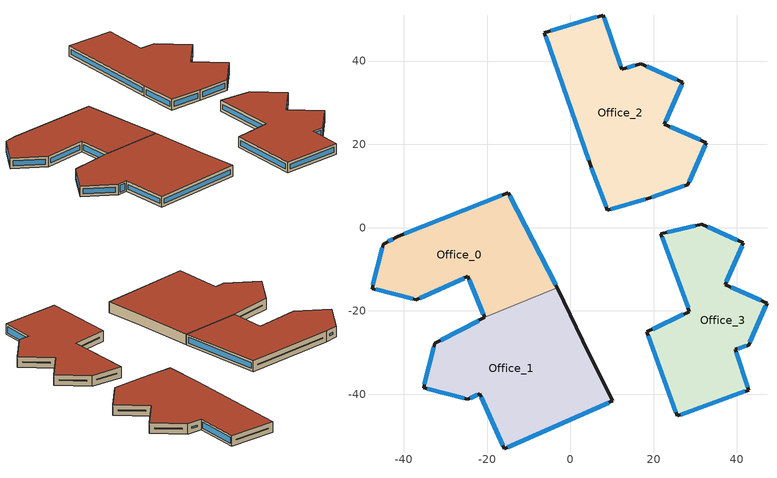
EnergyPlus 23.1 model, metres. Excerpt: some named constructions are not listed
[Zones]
Office_0
 floor outside (NECB-2020 Non-residential School/university CZ 8 Exterior Floor (Mass)): -41.37,-2.12 -14.93,8.39 -3.13,-14.47 -20.53,-21.58 -24.64,-11.73 -36.97,-17.34 -47.63,-14.63 -44.92,-3.97 z21.65
 wall outside (120mmInsulation 200mmConcrete): -3.13,-14.47 -14.93,8.39 -41.37,-2.12 -44.92,-3.97 -47.63,-14.63 -36.97,-17.34 -24.64,-11.73 -20.53,-21.58 z21.65:25.05
 wall to Office_1 (MediumOffice-1A_INT-WALLS): -20.53,-21.58 -3.13,-14.47 z21.65:25.05
 window (90.1-2019 Nonresidential CZ 0 Glazing (Operable)): -42.62,-2.77 -43.67,-3.32 z23.06:23.64; -45.14,-4.83 -47.41,-13.76 / -46.77,-14.85 -37.83,-17.12 z22.54:24.16; -36.14,-16.96 -25.47,-12.11 z22.56:24.14; -24.3,-12.54 -20.87,-20.76 z22.53:24.17; -3.5,-13.76 -14.57,7.69 z22.44:24.26; -16.43,7.8 -39.88,-1.53 z23.25:23.45
 roof outside (MediumOffice-1A_IEAD NON-RES ROOF): -41.37,-2.12 -44.92,-3.97 -47.63,-14.63 -36.97,-17.34 -24.64,-11.73 -20.53,-21.58 -3.13,-14.47 -14.93,8.39 z25.05
Office_1
 floor outside (NECB-2020 Non-residential School/university CZ 8 Exterior Floor (Mass)): -20.53,-21.58 -3.13,-14.47 4.51,-30.36 10.16,-41.62 -15.91,-53.16 -21.78,-39.9 -24.6,-41.18 -35.26,-38.47 -32.55,-27.81 z21.65
 wall outside (120mmInsulation 200mmConcrete): -20.53,-21.58 -32.55,-27.81 -35.26,-38.47 -24.6,-41.18 -21.78,-39.9 -15.91,-53.16 10.16,-41.62 z21.65:25.05; 10.16,-41.62,21.65 4.51,-30.36,21.65 -3.13,-14.47,21.65 -3.13,-14.47,25.05 4.51,-30.36,25.05 10.16,-41.62,25.05
 window (90.1-2019 Nonresidential CZ 0 Glazing (Operable)): -21.94,-22.31 -31.14,-27.08 z23.24:23.46; -32.77,-28.67 -35.04,-37.61 / -34.4,-38.69 -25.46,-40.96 z22.54:24.16; -24.06,-40.93 -22.32,-40.14 z22.25:24.45; -21.41,-40.74 -16.29,-52.32 z22.57:24.13; -15.03,-52.77 9.27,-42.02 z22.62:24.08
 roof outside (MediumOffice-1A_IEAD NON-RES ROOF): -20.53,-21.58 -32.55,-27.81 -35.26,-38.47 -24.6,-41.18 -21.78,-39.9 -15.91,-53.16 10.16,-41.62 4.51,-30.36 -3.13,-14.47 z25.05
Office_2
 floor outside (NECB-2020 Non-residential School/university CZ 8 Exterior Floor (Mass)): 8.91,4.18 4.72,15.2 -6.24,46.85 7.86,51.06 12.29,38.01 16.92,39.34 26.99,34.91 22.56,24.84 32.63,20.42 28.21,10.35 18.78,7.03 z21.65
 wall outside (120mmInsulation 200mmConcrete): 8.91,4.18 18.78,7.03 28.21,10.35 32.63,20.42 22.56,24.84 26.99,34.91 16.92,39.34 12.29,38.01 7.86,51.06 -6.24,46.85 4.72,15.2 8.91,4.18 z21.65:25.05
 window (90.1-2019 Nonresidential CZ 0 Glazing (Operable)): 9.75,4.42 17.93,6.78 / 19.6,7.32 27.38,10.06 z22.53:24.17; 28.5,11.01 32.34,19.76 / 22.85,25.51 26.7,34.25 z22.37:24.33; 31.19,21.05 24.01,24.21 / 25.54,35.55 18.37,38.71 z23.23:23.47; 15.5,38.93 13.71,38.42 z23.13:23.57; 12.05,38.72 8.1,50.35 z22.4:24.3; 6.34,50.6 -4.71,47.31 z23.24:23.46; -5.92,45.93 4.4,16.12 z22.63:24.07; 5.04,14.36 8.59,5.02 z22.55:24.15
 roof outside (MediumOffice-1A_IEAD NON-RES ROOF): 8.91,4.18 18.78,7.03 28.21,10.35 32.63,20.42 22.56,24.84 26.99,34.91 16.92,39.34 12.29,38.01 7.86,51.06 -6.24,46.85 4.72,15.2 z25.05
Office_3
 floor outside (NECB-2020 Non-residential School/university CZ 8 Exterior Floor (Mass)): 25.64,-45.21 18.34,-25.03 28.59,-20.17 21.76,-1.46 31.51,0.79 41.58,-3.64 37.15,-13.71 47.22,-18.13 42.79,-28.2 39.6,-29.25 42.79,-39.01 z21.65
 wall outside (120mmInsulation 200mmConcrete): 25.64,-45.21 42.79,-39.01 39.6,-29.25 42.79,-28.2 47.22,-18.13 37.15,-13.71 41.58,-3.64 31.51,0.79 21.76,-1.46 28.59,-20.17 18.34,-25.03 25.64,-45.21 z21.65:25.05
 window (90.1-2019 Nonresidential CZ 0 Glazing (Operable)): 26.52,-44.89 41.91,-39.33 z22.59:24.11; 42.57,-38.33 39.82,-29.93 z22.36:24.34; 40.19,-29.06 42.2,-28.4 z22.27:24.43; 43.09,-27.54 46.93,-18.8 / 37.44,-13.05 41.29,-4.3 z22.37:24.33; 45.77,-17.5 38.6,-14.34 / 40.13,-3 32.96,0.15 / 29.97,0.43 23.3,-1.11 / 27.16,-20.85 19.77,-24.35 z23.23:23.47; 22.09,-2.35 28.27,-19.28 / 18.67,-25.92 25.31,-44.31 z22.6:24.1
 roof outside (MediumOffice-1A_IEAD NON-RES ROOF): 25.64,-45.21 42.79,-39.01 39.6,-29.25 42.79,-28.2 47.22,-18.13 37.15,-13.71 41.58,-3.64 31.51,0.79 21.76,-1.46 28.59,-20.17 18.34,-25.03 z25.05
[Schedule:Day:Hourly]
0da3034e-2675-45ca-b5b0-5da2289cf4c5: Fraction, 0, 0, 0, 0, 0, 0, 0, 0, 0, 1, 1, 1, 1, 1, 1, 0, 0, 0, 0, 0, 0, 0, 0, 0
072c68e0-5e16-43f0-b409-b4581e112027: Fraction, 0, 1, 0, 0, 1, 1, 1, 1, 0, 1, 1, 1, 1, 1, 1, 1, 1, 1, 0, 0, 0, 0, 0, 0
5b9cf97e-a661-45c7-a79f-7a32067747f6: Fraction, 0, 0, 1, 1, 1, 1, 1, 1, 0, 0, 0, 0, 0, 1, 0, 1, 1, 0, 0, 0, 0, 0, 0, 0
9ef7ad4d-ff28-4aed-a349-667fb94e7df7: Fraction, 0, 0, 1, 1, 1, 1, 1, 1, 1, 1, 0, 0, 0, 0, 0, 0, 0, 0, 0, 0, 1, 0, 0, 0
9aa7cec3-2545-4539-b17e-a87539454675: Fraction, 1, 1, 1, 1, 1, 0, 0, 0, 0, 0, 0, 1, 1, 1, 1, 1, 1, 0, 0, 0, 0, 0, 0, 0
86d9ecc8-2cb8-47ed-b571-592ada3ab6ab: Fraction, 0, 1, 1, 1, 1, 1, 1, 0, 0, 0, 0, 0, 0, 0, 0, 0, 1, 1, 1, 1, 1, 1, 1, 1
3f7a0867-ba60-4713-9979-a123932ea42a: Fraction, 0, 1, 0, 0, 1, 0, 0, 0, 0, 0, 0, 0, 1, 0, 0, 0, 0, 0, 0, 0, 0, 0, 0, 0
ec751234-1711-46f3-b631-b877d9920a5a: Fraction, 0, 1, 1, 1, 1, 1, 1, 1, 1, 1, 0, 0, 0, 0, 0, 1, 1, 0, 0, 0, 0, 0, 0, 0
982ab17c-3420-4adb-95c5-ee2b5b3a43fe: Fraction, 1, 1, 1, 0, 1, 1, 1, 1, 0, 0, 1, 1, 1, 1, 1, 1, 1, 1, 0, 0, 0, 0, 0, 0
e5703f5f-ecbe-42f0-90b1-c0f75ab32d91: Fraction, 0, 1, 0, 0, 0, 0, 0, 0, 0, 0, 1, 0, 0, 0, 1, 1, 1, 1, 1, 0, 0, 0, 0, 1
c042ef0e-40dc-440d-bfd0-58679af0c51b: Fraction, 1, 1, 1, 1, 1, 0, 1, 1, 1, 0, 0, 0, 0, 1, 1, 0, 0, 0, 0, 0, 0, 0, 0, 1
9deca400-2595-4a6b-b204-9562b6f400b1: Fraction, 1, 1, 1, 1, 1, 1, 0, 0, 0, 0, 0, 1, 1, 1, 1, 1, 1, 0, 0, 0, 0, 0, 0, 0
036b5cb8-6deb-4d01-bb42-453c8ed35ba2: Fraction, 0, 1, 1, 1, 1, 1, 1, 0, 0, 0, 0, 1, 1, 1, 1, 0, 0, 0, 0, 0, 0, 0, 0, 0
53a6a8a6-2372-4fc2-baa7-4c3283523b4d: Fraction, 0, 0, 0, 0, 0, 0, 0, 0, 0, 1, 1, 1, 1, 1, 1, 1, 1, 1, 0, 0, 0, 0, 0, 0
b17b7c9a-afb8-47fc-b986-4b0a99087c43: Fraction, 0, 0, 1, 1, 1, 1, 1, 0, 0, 0, 1, 1, 1, 1, 0, 0, 0, 0, 0, 0, 0, 0, 0, 0
209c4ffb-99bb-4206-a3ab-d3d92fe3f51c: Fraction, 1, 1, 1, 1, 1, 1, 1, 1, 1, 0, 0, 0, 0, 0, 0, 0, 0, 0, 1, 1, 1, 1, 1, 1
31b8d1db-564b-4b68-b84f-5a9b154699dd: Fraction, 1, 1, 1, 1, 1, 1, 1, 0, 0, 1, 1, 1, 0, 0, 0, 0, 0, 0, 0, 0, 0, 0, 0, 0
220ff477-6266-4087-b4bf-0edd73cedc04: Fraction, 1, 1, 1, 1, 1, 1, 1, 1, 0, 1, 1, 0, 0, 0, 1, 1, 0, 0, 0, 0, 0, 0, 0, 0
e0648462-6308-46f1-bad4-83ef35ef562a: Fraction, 0, 0, 0, 1, 1, 1, 0, 0, 0, 1, 1, 1, 1, 1, 1, 1, 1, 1, 0, 0, 0, 0, 0, 0
0f63b5a0-5ad4-4c52-b646-ce288a56b140: Fraction, 0, 0, 0, 0, 0, 0, 0, 1, 1, 1, 1, 0, 0, 0, 0, 0, 0, 0, 0, 0, 0, 0, 0, 1
305e409f-2ca4-4b18-ac79-4f5d41a6cbfc: Fraction, 1, 1, 1, 1, 1, 1, 1, 1, 0, 0, 0, 1, 1, 1, 1, 0, 0, 0, 1, 1, 1, 1, 1, 1
d6b9dfeb-d7d9-4e77-bf22-1593f9cab3dc: Fraction, 1, 1, 1, 1, 1, 1, 1, 1, 1, 1, 1, 1, 1, 1, 1, 0, 0, 0, 0, 1, 1, 1, 0, 1
bf0aa6f3-b5c9-4e1f-b1ee-22326984c298: Fraction, 1, 1, 1, 1, 1, 1, 1, 1, 0, 0, 1, 1, 0, 1, 0, 0, 0, 0, 0, 0, 0, 0, 0, 1
6a6ec4b7-abb5-4d15-b3fe-2f2580a23b51: Fraction, 1, 1, 1, 1, 1, 1, 1, 0, 0, 0, 1, 0, 0, 0, 0, 0, 0, 0, 0, 1, 1, 1, 1, 1
2362c30e-17b2-4934-bef2-b665e0c6ddd8: Fraction, 1, 1, 1, 1, 1, 0, 0, 0, 0, 0, 1, 1, 1, 1, 1, 1, 1, 0, 0, 0, 0, 0, 0, 0
c4acef98-191a-4c47-ae2f-fa733d9b80aa: Fraction, 1, 1, 1, 1, 1, 1, 1, 1, 1, 1, 0, 0, 0, 0, 0, 0, 1, 0, 0, 0, 0, 0, 0, 0
07a83627-9400-4c55-9c43-cb37bd081fa0: Fraction, 1, 1, 1, 1, 1, 1, 1, 1, 1, 1, 1, 1, 0, 0, 0, 0, 0, 0, 0, 0, 0, 1, 1, 1
545aba77-31b4-4e13-949e-ee6e667b3caa: Fraction, 1, 1, 1, 1, 1, 1, 1, 0, 0, 0, 1, 1, 1, 1, 1, 1, 1, 0, 0, 0, 0, 1, 1, 1
7888da7c-96bd-44c2-9129-acb58504c0ae: Fraction, 1, 1, 1, 1, 1, 1, 1, 1, 0, 0, 1, 1, 1, 1, 0, 1, 1, 1, 1, 1, 1, 1, 1, 1
e81268c9-07a7-4ef8-89c0-a374101cd6b0: Fraction, 1, 1, 1, 1, 1, 1, 1, 1, 1, 0, 0, 0, 0, 1, 0, 0, 0, 0, 0, 0, 0, 0, 0, 0
0c48fedc-03b9-4423-a860-198ceabb30af: Fraction, 1, 1, 1, 1, 1, 1, 1, 1, 0, 1, 1, 1, 1, 1, 1, 1, 1, 0, 1, 1, 1, 1, 1, 1
04811b48-80fc-464f-bda1-7e07c3380d30: Fraction, 1, 1, 1, 1, 1, 1, 1, 1, 0, 0, 1, 1, 1, 1, 1, 1, 0, 0, 0, 0, 0, 0, 1, 1
3b8a8000-ed88-4a36-832e-987e83cc6a68: Fraction, 1, 1, 1, 1, 1, 1, 1, 0, 0, 0, 1, 1, 1, 0, 0, 0, 0, 1, 1, 1, 1, 1, 1, 1
5a250260-8f56-4cad-a116-f4ed5e7a923e: Fraction, 1, 1, 1, 1, 1, 1, 1, 1, 0, 0, 1, 1, 1, 1, 1, 1, 1, 0, 0, 0, 0, 0, 0, 1
46e07932-54c2-4e8d-a754-6c36ef449bd8: Fraction, 1, 1, 1, 1, 0, 1, 1, 0, 0, 0, 0, 1, 1, 1, 1, 1, 0, 0, 0, 0, 0, 0, 0, 0
a33a475e-0236-40db-ba1b-dec428200840: Fraction, 0, 0, 0, 0, 0, 1, 1, 1, 0, 0, 0, 0, 0, 1, 0, 0, 0, 0, 0, 0, 0, 0, 0, 0
152244fd-dc92-415d-aee5-e453a1379789: Fraction, 1, 1, 1, 1, 1, 1, 1, 1, 0, 0, 1, 1, 1, 1, 0, 0, 0, 0, 0, 0, 0, 0, 0, 0
ec78a107-8246-4cc9-93f5-752e08797b66: Fraction, 0, 0, 0, 0, 0, 0, 0, 1, 0, 0, 0, 0, 0, 1, 0, 0, 0, 0, 0, 0, 0, 0, 1, 1
23f05745-bb45-4b30-8183-60cad52907cb: Fraction, 1, 1, 1, 1, 1, 1, 1, 1, 0, 0, 0, 1, 0, 0, 0, 0, 0, 0, 0, 0, 0, 1, 1, 1
6b6a73fd-aa5b-46ee-9237-38892da37435: Fraction, 1, 1, 1, 1, 1, 1, 1, 1, 0, 0, 0, 0, 1, 1, 1, 0, 0, 0, 0, 0, 0, 0, 1, 1
85672214-7f86-4fe2-a352-1fea897290a5: Fraction, 1, 1, 1, 1, 1, 1, 1, 1, 1, 0, 0, 0, 0, 0, 0, 0, 1, 1, 1, 1, 1, 1, 1, 1
7a6269e5-148a-4df4-bb79-317cf64aca34: Fraction, 1, 1, 1, 1, 1, 1, 1, 1, 1, 0, 0, 0, 1, 1, 0, 0, 0, 0, 0, 1, 1, 1, 1, 1
0b2a355d-cf17-4a68-a039-4f1b7ffbf1ed: Fraction, 1, 1, 1, 1, 1, 1, 1, 1, 0, 1, 0, 0, 1, 1, 1, 1, 1, 1, 1, 1, 1, 1, 1, 1
a8d2c85a-c177-4b8e-b88d-8d97dded3df1: Fraction, 1, 1, 1, 1, 1, 1, 1, 1, 0, 0, 1, 0, 0, 0, 0, 0, 0, 0, 1, 1, 1, 1, 1, 1
6b9c3e1b-619c-4008-aab0-771ee4a1844f: Fraction, 1, 1, 1, 1, 1, 1, 1, 1, 1, 0, 0, 0, 0, 1, 0, 0, 0, 0, 1, 1, 1, 1, 1, 1
c8cf7d07-6b48-42b0-b51c-34910919efdc: Fraction, 1, 1, 1, 1, 1, 1, 1, 1, 1, 0, 0, 0, 1, 0, 0, 0, 0, 0, 0, 0, 0, 0, 0, 1
afdae86d-3fec-44bc-be02-55f46e603af4: Fraction, 1, 1, 1, 1, 1, 1, 1, 1, 1, 0, 0, 0, 1, 1, 1, 1, 0, 1, 1, 1, 1, 1, 1, 1
0c9c6035-ab82-4805-ac30-d3081cf25c40: Fraction, 1, 1, 1, 1, 1, 1, 1, 1, 0, 0, 1, 1, 0, 0, 0, 0, 1, 1, 1, 1, 1, 1, 1, 1
20571520-ea03-4df5-8d9e-231369ba475b: Fraction, 1, 1, 1, 1, 1, 1, 1, 1, 0, 0, 0, 0, 1, 1, 1, 1, 1, 1, 1, 1, 1, 1, 1, 1
f275a63d-da69-4e16-b3ca-87009e98a357: Fraction, 1, 1, 1, 1, 1, 1, 1, 1, 0, 0, 0, 0, 0, 0, 0, 1, 1, 1, 1, 1, 1, 1, 1, 1
8a94bfb3-7474-483f-abf2-dd519d180603: Fraction, 1, 1, 1, 1, 1, 1, 1, 1, 1, 1, 1, 1, 1, 1, 1, 0, 0, 0, 1, 1, 1, 1, 1, 1
83bc01f0-9c65-4aca-a035-bf7049c9f3dc: Fraction, 1, 1, 1, 1, 1, 1, 1, 1, 0, 1, 1, 1, 1, 1, 1, 1, 1, 1, 1, 1, 1, 1, 1, 1
6921815b-c9d9-4855-85f6-f9ba341b03e9: Fraction, 1, 1, 1, 1, 1, 1, 1, 1, 1, 0, 0, 0, 0, 0, 0, 0, 1, 1, 0, 0, 0, 0, 1, 1
c65f19ef-917e-45a6-acf7-294e23a7b592: Fraction, 1, 1, 1, 1, 1, 1, 1, 1, 1, 0, 0, 0, 0, 0, 0, 0, 0, 0, 0, 1, 1, 1, 1, 1
eea34ae0-cb6a-486c-80f3-66e2d8ea47c2: Fraction, 1, 1, 1, 1, 1, 1, 1, 0, 0, 0, 1, 1, 1, 1, 1, 1, 1, 0, 0, 0, 0, 0, 0, 0
6e58e556-15f6-4c08-af7d-ab7042d5ba90: Fraction, 0, 1, 1, 1, 1, 1, 1, 1, 0, 0, 1, 0, 1, 1, 1, 0, 0, 0, 0, 0, 0, 0, 0, 1
0420d4f3-dd12-475a-9d10-f507e7d06c68: Fraction, 1, 1, 1, 1, 1, 1, 1, 1, 0, 0, 0, 1, 1, 1, 0, 0, 0, 1, 1, 1, 1, 1, 1, 1
3a1d88ca-a7c0-4751-95a6-1748db20d1e6: Fraction, 1, 1, 1, 1, 1, 1, 1, 1, 1, 0, 0, 0, 0, 0, 0, 0, 0, 0, 0, 0, 0, 1, 1, 1
56309681-ba47-4722-b05e-a35f9910a872: Fraction, 1, 1, 1, 1, 1, 1, 1, 1, 0, 0, 1, 1, 1, 1, 1, 1, 1, 1, 0, 0, 0, 0, 1, 1
4220d94d-35c8-4052-b226-11a07b2606bb: Fraction, 1, 1, 1, 1, 1, 1, 1, 1, 0, 0, 1, 0, 0, 0, 1, 1, 1, 1, 1, 1, 1, 1, 1, 1
ff122e2d-85c8-4114-8c74-5507e2c8061d: Fraction, 1, 1, 1, 1, 1, 1, 1, 1, 0, 0, 0, 0, 0, 0, 0, 0, 0, 1, 1, 1, 1, 1, 1, 1
4d055fc5-bce0-4466-b652-b70045233e2f: Fraction, 1, 1, 1, 1, 1, 1, 1, 1, 0, 0, 0, 1, 1, 0, 0, 0, 0, 0, 0, 0, 1, 1, 1, 1
80245a88-4fb8-4f92-ba92-5f4d2d5f6ce7: Fraction, 1, 1, 1, 1, 1, 1, 1, 1, 0, 0, 1, 1, 1, 1, 0, 0, 1, 0, 0, 0, 0, 1, 1, 1
196301f5-b2fd-488e-90d5-a94d95b54275: Fraction, 1, 1, 1, 1, 1, 1, 1, 1, 1, 0, 1, 1, 1, 1, 1, 1, 1, 0, 0, 0, 0, 0, 1, 1
18cc7801-1215-4521-9352-3cd5acefc39b: Fraction, 1, 1, 1, 1, 1, 1, 1, 1, 0, 0, 1, 1, 1, 0, 1, 1, 0, 0, 1, 1, 1, 1, 1, 1
192e24da-4790-4e76-a49d-c95e593731d3: Fraction, 1, 1, 1, 1, 1, 1, 1, 1, 1, 0, 0, 0, 0, 1, 0, 0, 0, 0, 0, 0, 0, 1, 1, 1
b34d5ef0-af40-47c6-98bc-4b1c98fc8110: Fraction, 1, 1, 1, 1, 1, 1, 1, 1, 0, 0, 0, 1, 1, 1, 1, 0, 0, 0, 0, 0, 0, 0, 0, 0
8f1ceb17-cf20-4bcf-b33d-f7d2c9edb731: Fraction, 0, 1, 1, 1, 1, 1, 1, 0, 0, 0, 1, 1, 1, 1, 0, 0, 0, 0, 0, 0, 1, 1, 1, 0
4bed1b18-9587-4d6f-934a-8c43ba27cf3d: Fraction, 0, 0, 0, 0, 0, 0, 0, 0, 0, 0, 0, 1, 1, 0, 0, 1, 0, 0, 0, 0, 0, 0, 0, 0
7dd9e9ab-c188-4778-84a5-58d2244f034f: Fraction, 0, 0, 0, 0, 0, 0, 0, 0, 0, 0, 0, 1, 1, 1, 1, 0, 0, 0, 0, 0, 0, 0, 0, 0
82f18cf5-505b-47cf-b27a-3ac733a8f28c: Fraction, 0, 0, 0, 0, 0, 0, 0, 0, 0, 0, 0, 1, 0, 0, 0, 0, 0, 0, 0, 0, 0, 0, 0, 0
23a16768-013f-4f93-8b8a-32011cca2e0b: Fraction, 0, 0, 0, 0, 1, 0, 0, 0, 0, 0, 0, 1, 1, 1, 0, 0, 0, 0, 0, 0, 0, 0, 0, 0
4310df7c-654e-4725-babb-9bb787d1f0cb: Fraction, 0, 0, 0, 0, 1, 0, 0, 0, 0, 0, 0, 1, 1, 1, 0, 1, 1, 1, 0, 0, 1, 1, 1, 1
426f58ac-91a4-4ddb-a0da-499fe5b55aec: Fraction, 1, 1, 1, 1, 1, 1, 1, 1, 1, 1, 1, 1, 1, 1, 1, 1, 1, 1, 1, 1, 1, 1, 1, 1
7523dd3d-dfc9-4a24-983d-015e9b3754ff: Fraction, 1, 1, 1, 0, 1, 1, 1, 1, 0, 1, 1, 1, 1, 1, 1, 1, 1, 1, 1, 1, 1, 1, 1, 1
7aaf2e1c-2dc4-44b7-9fe1-c4d9511d4676: Fraction, 1, 1, 1, 1, 1, 1, 1, 1, 1, 0, 0, 0, 1, 1, 0, 0, 1, 1, 1, 1, 1, 1, 1, 1
46b122b5-c7ec-4f24-a06b-fd452fb64464: Fraction, 1, 1, 1, 1, 1, 1, 1, 1, 1, 0, 0, 1, 1, 0, 1, 0, 1, 1, 0, 1, 0, 0, 1, 0
20efe247-f610-49b0-943d-d187a8d8636e: Fraction, 0, 1, 1, 1, 1, 1, 1, 1, 1, 1, 1, 1, 1, 0, 0, 0, 0, 0, 0, 0, 1, 1, 1, 1
5d955094-a603-4cfd-b4e2-bcabe5f85a53: Fraction, 1, 1, 1, 1, 1, 1, 1, 1, 1, 1, 1, 1, 0, 0, 0, 0, 0, 0, 0, 1, 1, 1, 1, 1
45f4e9f9-6f1d-496e-b47c-77959db671cf: Fraction, 1, 1, 1, 1, 1, 1, 1, 1, 1, 1, 1, 1, 1, 1, 0, 1, 1, 1, 0, 1, 1, 1, 1, 1
5f5bbbd1-c5fc-40b2-ae3f-1d5a044a264c: Fraction, 1, 1, 1, 1, 1, 1, 1, 1, 1, 0, 0, 0, 0, 0, 0, 0, 0, 0, 0, 0, 1, 1, 1, 1
71045a5c-0790-4582-8f0b-1b863f744bfd: Fraction, 1, 1, 1, 1, 1, 1, 1, 1, 0, 0, 0, 0, 1, 1, 1, 1, 0, 0, 0, 0, 0, 0, 1, 0
90ac6106-5e1b-4570-8507-5395847e9a06: Fraction, 1, 1, 1, 1, 1, 1, 1, 1, 1, 1, 0, 1, 1, 1, 1, 0, 0, 0, 0, 0, 1, 1, 1, 0
59db7b14-3b98-4e07-bdec-891e54900217: Fraction, 1, 1, 1, 1, 1, 1, 1, 1, 1, 0, 0, 0, 0, 1, 1, 1, 1, 1, 1, 1, 1, 1, 1, 1
cd41fe80-0a79-4923-97e0-69543ea07c4d: Fraction, 1, 1, 1, 1, 1, 1, 1, 1, 1, 1, 0, 0, 0, 0, 0, 0, 0, 1, 0, 1, 1, 1, 1, 1
4cbb5830-9b53-4bee-9bad-9be724a05ecf: Fraction, 1, 1, 1, 1, 1, 1, 1, 1, 0, 0, 0, 0, 0, 0, 0, 0, 0, 0, 0, 1, 1, 1, 1, 1
ad70e13a-7288-43c0-820a-aa1a36f7e7e4: Fraction, 1, 1, 1, 1, 1, 1, 1, 1, 0, 0, 0, 0, 1, 0, 1, 0, 1, 1, 1, 1, 0, 1, 1, 1
08e36353-7055-4dc2-944d-9411193d6df4: Fraction, 1, 1, 1, 1, 1, 1, 1, 1, 0, 0, 0, 0, 1, 0, 0, 0, 0, 0, 0, 0, 0, 1, 1, 1
9089f982-0db4-4979-965f-efb1c8b93b8b: Fraction, 1, 1, 1, 1, 1, 1, 1, 1, 0, 0, 0, 1, 0, 1, 1, 0, 0, 0, 0, 0, 0, 0, 0, 1
37e62c8a-36fb-4aec-b7e6-83fa214d58f0: Fraction, 1, 1, 0, 0, 1, 1, 0, 1, 0, 0, 0, 0, 1, 0, 0, 0, 0, 0, 0, 0, 0, 0, 0, 0
c9a5b296-8f16-41ce-b355-014d265cedab: Fraction, 0, 0, 1, 0, 0, 0, 1, 0, 0, 0, 0, 0, 0, 1, 1, 0, 0, 0, 0, 0, 0, 0, 0, 0
bb2bd341-7644-41f4-b3d6-9aa0d95f2984: Fraction, 0, 0, 0, 0, 0, 0, 0, 0, 0, 0, 0, 1, 1, 1, 1, 1, 0, 0, 0, 0, 0, 0, 1, 0
8cbfa573-872e-45f8-be9b-c9f67ec37fdc: Fraction, 1, 1, 0, 0, 1, 0, 0, 1, 0, 0, 0, 1, 1, 1, 1, 0, 0, 0, 0, 0, 0, 0, 0, 0
638fa466-0b1c-4da1-839b-c8ecb1ca5831: Fraction, 0, 1, 0, 1, 1, 1, 1, 1, 0, 0, 0, 1, 1, 1, 1, 1, 0, 0, 0, 0, 0, 0, 0, 0
ebf1d276-dc3d-43b9-8082-7b3bcd000776: Fraction, 0, 1, 1, 1, 1, 1, 1, 1, 0, 0, 0, 0, 1, 1, 1, 1, 0, 0, 0, 0, 0, 0, 0, 0
28d0b119-82a1-4009-b40c-6e3bf3e4cc75: Fraction, 0, 0, 0, 1, 1, 0, 0, 1, 0, 0, 0, 1, 1, 1, 1, 1, 0, 0, 0, 0, 0, 0, 0, 0
d4f7f263-0428-4a56-b025-ab2fe1b1c038: Fraction, 0, 1, 1, 1, 1, 0, 0, 1, 0, 0, 0, 0, 0, 0, 0, 0, 0, 0, 0, 0, 0, 0, 1, 1
b41ef2ad-2251-48b7-a2bf-73a69954deca: Fraction, 0, 0, 0, 0, 0, 0, 0, 0, 1, 1, 1, 1, 1, 0, 1, 1, 1, 1, 1, 1, 1, 1, 1, 1
37865db1-b853-40eb-b1ad-43f7b63890f0: Fraction, 0, 0, 0, 0, 0, 0, 0, 0, 1, 1, 1, 1, 1, 1, 1, 1, 1, 1, 1, 1, 1, 1, 1, 1
968ff23b-8f6c-4616-a063-9af297a5e97d: Fraction, 0, 0, 0, 0, 0, 0, 0, 0, 1, 1, 1, 0, 0, 0, 0, 0, 1, 1, 1, 1, 1, 1, 1, 0
06e7ae95-3bac-4a8a-8659-2ae1df7e2a6b: Fraction, 0, 0, 0, 0, 0, 0, 0, 0, 1, 1, 1, 1, 1, 1, 1, 1, 1, 1, 1, 1, 1, 1, 1, 0
5cc6ac4b-17d8-427c-8ee0-3a51d72137a7: Fraction, 0, 0, 0, 0, 0, 0, 0, 0, 1, 1, 1, 1, 0, 0, 0, 1, 1, 1, 1, 1, 1, 1, 1, 1
80e8ecdf-a2a4-4d6f-836a-0e72d5a594c4: Fraction, 0, 0, 0, 0, 0, 0, 0, 0, 1, 1, 1, 1, 1, 1, 1, 1, 1, 1, 1, 1, 1, 1, 0, 0
79e09919-1b2c-4a93-b568-498cb88ffd20: Fraction, 0, 0, 0, 0, 0, 0, 0, 1, 1, 1, 1, 1, 0, 0, 0, 0, 1, 1, 1, 1, 1, 1, 1, 0
08f69f2d-d2d2-4378-8eab-f1c7a725ee63: Fraction, 0, 0, 0, 0, 0, 0, 0, 0, 1, 1, 1, 1, 0, 0, 0, 0, 0, 1, 1, 1, 1, 1, 1, 1
00044191-def7-4372-85b2-51308e92a84c: Fraction, 0, 0, 0, 0, 0, 0, 0, 0, 1, 1, 1, 1, 0, 0, 0, 0, 0, 1, 1, 1, 1, 1, 1, 0
9bc7699b-444e-43d3-8996-0037e1f6079f: Fraction, 0, 0, 0, 0, 0, 1, 1, 1, 1, 1, 0, 0, 0, 0, 1, 1, 1, 1, 1, 1, 1, 1, 0, 0
6e0c0497-24a2-404c-bb62-bf044892a370: Fraction, 0, 0, 0, 0, 0, 1, 1, 1, 1, 1, 1, 1, 1, 1, 1, 0, 0, 0, 0, 0, 0, 0, 0, 0
d856e932-1150-4d3f-ab23-dfecc027bd83: Fraction, 0, 0, 0, 0, 0, 0, 0, 1, 1, 1, 1, 1, 1, 1, 1, 1, 1, 1, 1, 1, 1, 1, 0, 0
5a76e2da-915c-463b-9c8b-e4bed1e4f7c6: Fraction, 0, 0, 0, 0, 0, 0, 0, 1, 1, 1, 1, 1, 1, 1, 1, 1, 1, 1, 1, 1, 1, 1, 1, 0
dfece999-4111-4d0c-b1a3-8e5538280c20: Fraction, 0, 0, 0, 0, 0, 0, 0, 0, 0, 0, 0, 1, 1, 1, 1, 1, 1, 1, 1, 1, 0, 0, 0, 0
eb8a64f2-72bc-48e4-9cb9-e229aae9f6d9: Fraction, 0, 0, 0, 0, 0, 0, 1, 1, 1, 1, 1, 1, 1, 1, 1, 1, 1, 1, 1, 1, 1, 0, 0, 0
24e0a449-e6b4-47c5-aa92-1e7071c5d9eb: Fraction, 0, 0, 0, 0, 1, 1, 1, 1, 1, 1, 1, 1, 1, 1, 1, 1, 1, 1, 1, 1, 1, 0, 0, 0
f24c4d9e-6439-4d4f-a219-8dfbf769aeee: Fraction, 0, 0, 0, 0, 0, 0, 0, 0, 0, 0, 0, 0, 0, 0, 1, 1, 1, 1, 1, 1, 0, 0, 0, 0
9e092c85-9ac2-4b8e-b518-6667f85e006a: Fraction, 0, 0, 0, 0, 0, 0, 1, 1, 1, 1, 1, 1, 1, 1, 1, 1, 1, 1, 1, 1, 1, 1, 0, 0
88b81957-05a1-4893-929d-3d2cb44020a5: Fraction, 1, 0, 0, 0, 0, 0, 0, 0, 1, 1, 1, 1, 1, 0, 1, 1, 1, 1, 0, 0, 0, 0, 0, 0
33fac932-e935-4fc3-b83d-3903b87803e9: Fraction, 0, 0, 0, 0, 0, 0, 1, 1, 1, 1, 1, 1, 0, 0, 1, 1, 0, 0, 0, 0, 0, 0, 0, 0
ce14a747-ff51-489c-9308-0746f7dc20d5: Fraction, 0, 0, 0, 1, 1, 1, 1, 1, 1, 1, 1, 1, 1, 1, 1, 1, 1, 1, 1, 1, 1, 1, 1, 1
c49454a5-d834-42a1-aae3-b6c62b7e7cd6: Fraction, 0, 0, 0, 0, 0, 0, 0, 0, 1, 1, 1, 1, 0, 0, 0, 0, 1, 1, 1, 1, 1, 1, 1, 1
15dbe66b-f127-4a26-b746-2cde66c9f4d7: Fraction, 1, 1, 1, 1, 1, 1, 1, 1, 0, 0, 0, 0, 0, 0, 0, 0, 1, 1, 1, 1, 1, 1, 1, 1
c69c14dd-0594-4ee2-a411-fe0fc6dd1287: Fraction, 1, 1, 1, 0, 0, 0, 0, 0, 1, 1, 1, 1, 1, 1, 1, 1, 1, 1, 1, 1, 1, 1, 1, 1
e9e824a6-5837-4e31-bb9c-5aeda3631211: Fraction, 1, 1, 1, 0, 0, 0, 0, 0, 1, 1, 1, 1, 1, 0, 0, 0, 1, 1, 1, 1, 1, 1, 1, 1
af9b11b2-8e1c-44e4-ac64-645745a7ea09: Fraction, 1, 0, 0, 0, 0, 0, 0, 0, 1, 1, 1, 1, 1, 0, 0, 1, 1, 1, 1, 1, 1, 1, 1, 1
a47aa619-1ddc-4bc5-aea1-1dc68f6c49d3: Fraction, 1, 1, 1, 1, 0, 0, 0, 0, 1, 1, 1, 1, 1, 1, 1, 1, 1, 1, 1, 1, 1, 1, 1, 1
b701ccfd-53f4-4fa8-a243-fec69ce27a9f: Fraction, 0, 0, 0, 0, 0, 0, 0, 0, 0, 1, 0, 0, 0, 0, 0, 0, 0, 1, 1, 0, 0, 0, 0, 0
bf03cfcb-678f-42b0-bb0c-da927657097e: Fraction, 0, 0, 0, 0, 0, 0, 0, 0, 1, 1, 1, 0, 0, 0, 0, 0, 1, 0, 0, 0, 0, 0, 0, 0
93040a29-5424-4514-a755-2abc91142b7c: Fraction, 1, 0, 0, 0, 0, 0, 0, 0, 1, 1, 1, 1, 0, 0, 0, 1, 1, 1, 1, 1, 1, 1, 1, 1
1e007fc8-aa64-46c8-80c4-ccd654906f5c: Fraction, 1, 1, 1, 1, 1, 1, 1, 1, 1, 1, 1, 1, 0, 1, 1, 1, 1, 1, 1, 1, 1, 1, 1, 1
f8a37e59-589e-41bf-bfe6-0c7affda2601: Fraction, 1, 0, 0, 0, 0, 0, 0, 0, 1, 1, 1, 1, 1, 1, 1, 1, 1, 1, 1, 1, 1, 1, 1, 1
ad710db5-1450-4bc4-a72b-de62597982ef: Fraction, 1, 0, 1, 1, 0, 1, 1, 1, 1, 1, 1, 0, 0, 0, 0, 0, 0, 1, 1, 1, 1, 1, 1, 1
998e3efb-e304-4013-afb1-82bb7d897dee: Fraction, 1, 1, 1, 1, 1, 1, 1, 1, 1, 1, 1, 1, 0, 1, 0, 1, 1, 1, 1, 1, 1, 1, 1, 1
11b53bc9-f2f0-4815-929e-b588cbce7ddc: Fraction, 1, 1, 1, 1, 1, 1, 1, 1, 1, 1, 1, 0, 1, 1, 0, 0, 1, 1, 1, 1, 1, 1, 1, 0
350f00e0-a3dc-4fd9-bfcc-e2a7f376e617: Fraction, 1, 1, 1, 0, 0, 0, 0, 0, 1, 1, 1, 0, 0, 0, 0, 1, 1, 1, 1, 1, 1, 0, 0, 1
ae0cf3db-1edd-4aa3-b367-ef8e4400ed01: Fraction, 1, 0, 0, 0, 0, 0, 0, 0, 1, 1, 1, 0, 0, 0, 0, 0, 1, 1, 0, 1, 1, 0, 0, 0
7e359e51-8d17-4a74-8fa8-8849b0da16aa: Fraction, 0, 0, 0, 0, 0, 0, 0, 0, 1, 1, 1, 0, 0, 0, 0, 1, 1, 1, 1, 0, 1, 1, 0, 0
c711cafa-1e60-4a25-aca3-a9e198d816d5: Fraction, 0, 0, 0, 0, 0, 0, 0, 0, 1, 1, 1, 0, 0, 0, 0, 0, 0, 1, 0, 0, 0, 0, 0, 0
d4f0b979-386e-4265-820a-ca2b903ad2fa: Fraction, 0, 0, 1, 1, 0, 0, 1, 1, 1, 1, 1, 0, 1, 1, 0, 0, 1, 1, 1, 1, 1, 1, 1, 1
bb0b5ae5-07f9-4639-883c-9f8504f7d1c3: Fraction, 1, 0, 0, 1, 0, 0, 1, 1, 1, 1, 1, 0, 0, 0, 0, 0, 0, 1, 1, 1, 1, 1, 1, 1
0c172a3f-1747-4a10-b977-07820572c899: Fraction, 1, 1, 1, 1, 0, 0, 0, 0, 1, 1, 1, 0, 0, 0, 0, 0, 1, 1, 1, 1, 1, 1, 1, 1
83117c93-0ab4-49f2-8c2a-d70ab6a825d5: Fraction, 0, 0, 0, 0, 0, 0, 0, 0, 1, 1, 1, 0, 0, 0, 0, 0, 1, 1, 1, 1, 1, 1, 1, 1
204d07fb-7aa5-4e9d-ab8d-ea8eab533a0d: Fraction, 1, 1, 0, 0, 0, 0, 0, 1, 1, 1, 1, 0, 0, 0, 0, 0, 0, 1, 1, 1, 1, 1, 1, 1
267a9742-eae2-4772-839a-e0d9ccfd2c3a: Fraction, 1, 1, 1, 1, 1, 1, 1, 1, 1, 1, 1, 1, 1, 0, 1, 1, 1, 1, 1, 1, 1, 1, 1, 1
1dcaaa5d-a74f-408b-9eb7-7c3f07057d4a: Fraction, 1, 1, 1, 1, 1, 1, 1, 1, 1, 1, 1, 0, 0, 0, 1, 1, 1, 1, 1, 1, 1, 1, 1, 1
93abb99b-62f4-4656-b8e4-cb0fac3dc5a4: Fraction, 1, 1, 1, 1, 1, 1, 1, 1, 1, 1, 1, 1, 0, 0, 0, 0, 1, 1, 1, 1, 1, 1, 1, 1
37d5f472-778a-450f-94a6-e0d43a1e7b8f: Fraction, 1, 1, 1, 0, 0, 0, 0, 0, 1, 1, 1, 0, 0, 0, 0, 0, 1, 1, 1, 1, 1, 1, 1, 1
e7bf0b4d-7e3e-4a30-99e2-b7b21d862711: Fraction, 0, 0, 0, 1, 0, 0, 0, 0, 1, 1, 1, 0, 0, 0, 0, 0, 0, 1, 1, 1, 1, 1, 1, 0
a886f4c0-071f-435f-9ca0-12bf76759225: Fraction, 0, 0, 0, 0, 0, 0, 0, 0, 1, 1, 1, 0, 0, 0, 0, 0, 0, 1, 1, 1, 1, 1, 1, 0
cc6e5776-8575-431c-b171-f9e8167379c1: Fraction, 0, 0, 0, 0, 1, 1, 1, 0, 1, 1, 0, 0, 0, 0, 0, 0, 0, 1, 1, 1, 1, 1, 1, 1
8347dac1-c3eb-48d0-bc6e-f96cbaa222c1: Fraction, 0, 0, 0, 0, 1, 1, 1, 1, 1, 1, 1, 0, 0, 0, 0, 0, 0, 1, 1, 1, 1, 1, 1, 1
91fd60a6-8018-4c61-8f5b-463897f06adb: Fraction, 1, 1, 1, 1, 1, 1, 1, 1, 1, 1, 1, 0, 0, 0, 0, 0, 1, 1, 1, 1, 1, 0, 0, 0
ee7976bd-445e-4819-8c77-e5ddb6109e34: Fraction, 0, 0, 0, 0, 0, 0, 0, 0, 0, 0, 1, 1, 1, 1, 0, 0, 1, 1, 1, 0, 0, 1, 0, 1
692b4f67-746e-4ad1-810d-b56766781ec5: Fraction, 1, 0, 0, 0, 0, 0, 0, 0, 0, 0, 0, 0, 1, 0, 1, 0, 0, 0, 0, 0, 0, 0, 0, 0
6c026945-39f7-4558-af09-017195313e1d: Fraction, 0, 0, 0, 0, 0, 0, 0, 0, 1, 1, 1, 0, 1, 0, 0, 1, 1, 1, 1, 0, 1, 0, 0, 0
f85f37b8-ef8b-4591-8dfc-7eaf04eb5984: Fraction, 0, 0, 0, 0, 0, 0, 0, 0, 1, 1, 1, 0, 0, 0, 0, 0, 0, 0, 1, 1, 1, 1, 1, 1
a475cd19-f83e-49f9-be4f-98f7bcc9f62f: Fraction, 0, 1, 0, 0, 0, 1, 0, 0, 1, 1, 1, 0, 0, 0, 0, 0, 0, 1, 1, 1, 1, 1, 1, 1
ca2bcfbe-7975-4e80-9001-c5ff198bd404: Fraction, 1, 1, 1, 1, 1, 0, 0, 1, 1, 1, 1, 1, 0, 0, 0, 0, 1, 1, 1, 1, 0, 0, 0, 1
56a717da-1b9e-4a8b-8a82-b3ae8a7cccd6: Fraction, 1, 0, 1, 0, 0, 0, 0, 0, 1, 1, 1, 0, 0, 0, 0, 0, 0, 1, 1, 1, 1, 1, 1, 1
7ffa13a6-f7c7-4743-9317-d6811d44bb13: Fraction, 1, 0, 0, 0, 0, 0, 1, 0, 1, 1, 1, 0, 0, 0, 0, 0, 0, 0, 1, 1, 1, 1, 1, 1
cfa1c998-0a10-433b-bf98-3036c21d47e7: Fraction, 1, 1, 1, 0, 0, 0, 0, 0, 1, 1, 1, 0, 0, 0, 0, 0, 0, 0, 1, 1, 1, 1, 1, 1
8926e1e8-cbdc-4f30-96b8-0f827b385b70: Fraction, 1, 1, 1, 1, 0, 0, 0, 0, 1, 1, 1, 0, 0, 0, 0, 0, 0, 0, 1, 1, 1, 1, 1, 1
e93ad3f9-eecd-4c87-87ca-ac7fe6f1fd3e: Fraction, 1, 1, 0, 0, 0, 0, 0, 0, 1, 1, 1, 0, 0, 0, 0, 0, 1, 0, 0, 0, 1, 0, 0, 0
a1567676-0e5a-4245-bac2-276611674a98: Fraction, 1, 1, 1, 1, 0, 0, 0, 0, 1, 1, 0, 0, 0, 0, 0, 0, 0, 1, 1, 1, 1, 1, 1, 1
935c1424-2710-4ee8-a80f-78d6882730d7: Fraction, 1, 1, 1, 1, 1, 0, 1, 1, 1, 0, 0, 0, 0, 0, 0, 0, 0, 0, 1, 1, 1, 1, 1, 1
b3b61fd6-75ee-490a-9d25-31e9b028dee8: Fraction, 1, 1, 1, 0, 0, 0, 0, 1, 1, 1, 1, 0, 0, 0, 0, 0, 0, 0, 1, 1, 1, 1, 1, 1
0fb8ba50-d555-47e2-967b-43bf3e14a617: Fraction, 0, 0, 0, 1, 0, 1, 0, 0, 1, 1, 1, 1, 0, 0, 0, 0, 0, 1, 1, 1, 1, 1, 1, 1
382fafbf-5fe0-452e-a8db-ba64b1a9eb23: Fraction, 1, 1, 0, 0, 0, 0, 0, 0, 1, 0, 0, 0, 0, 0, 1, 0, 1, 1, 1, 0, 1, 1, 0, 0
ff059f89-3bef-4179-a351-ed716c19ab63: Fraction, 0, 0, 0, 0, 0, 0, 1, 0, 1, 0, 0, 0, 0, 0, 0, 0, 0, 0, 1, 1, 1, 1, 1, 1
bcb107df-a65f-4e8f-9ac0-2c3631f38f7a: Fraction, 1, 0, 0, 0, 0, 0, 1, 0, 1, 1, 1, 0, 0, 0, 1, 1, 1, 1, 1, 1, 1, 1, 1, 0
32eb41cd-f44e-4719-b61f-3d77bbea470e: Fraction, 0, 0, 0, 0, 0, 0, 0, 0, 1, 0, 0, 0, 0, 0, 0, 1, 0, 1, 1, 0, 0, 0, 0, 0
dc009ae4-a67a-49ac-a006-89afb0eb4558: Fraction, 0, 0, 0, 0, 0, 0, 0, 1, 1, 1, 1, 1, 0, 0, 0, 0, 1, 1, 1, 1, 1, 1, 0, 1
9b626b1d-7e15-43e0-9c7e-a73fba6748c6: Fraction, 1, 1, 0, 0, 0, 0, 0, 0, 1, 0, 0, 0, 0, 0, 0, 0, 0, 0, 0, 1, 1, 1, 1, 1
70a98051-166c-4317-a0be-984103f21697: Fraction, 0, 0, 0, 0, 0, 0, 0, 0, 1, 1, 0, 0, 0, 1, 1, 1, 1, 1, 1, 0, 1, 0, 0, 0
65437665-7c11-4ccd-b07d-c0a3878f6cc8: Fraction, 0, 0, 0, 0, 0, 0, 0, 0, 1, 1, 1, 0, 0, 0, 0, 0, 1, 1, 1, 1, 1, 0, 0, 0
22d4768f-1a21-44a2-99ac-6d0d286e2b5d: Fraction, 0, 0, 0, 0, 0, 0, 0, 0, 1, 0, 0, 1, 0, 0, 0, 1, 1, 1, 1, 0, 0, 0, 0, 0
aa98b2c3-50ef-40f0-ab94-d104388eef19: Fraction, 0, 0, 0, 0, 0, 0, 0, 0, 1, 1, 0, 0, 0, 0, 0, 0, 0, 0, 1, 1, 1, 1, 1, 1
a38492d1-caa0-4225-8d9a-5da94ba2abb4: Fraction, 1, 0, 0, 1, 0, 0, 0, 0, 1, 0, 0, 0, 0, 0, 0, 0, 1, 0, 0, 0, 0, 0, 0, 0
212fc43c-3ea7-4c88-963a-da2f622e1961: Fraction, 0, 0, 1, 0, 0, 0, 0, 0, 1, 1, 0, 0, 0, 1, 1, 1, 0, 0, 1, 0, 0, 0, 0, 0
b1f1fc21-f30f-485b-a723-f68a4506ab97: Fraction, 0, 0, 0, 0, 0, 0, 0, 0, 1, 1, 0, 0, 0, 0, 0, 1, 0, 0, 0, 0, 0, 0, 0, 0
b79492f0-a831-4ef0-91eb-21cda0bfc570: Fraction, 0, 0, 0, 0, 0, 0, 0, 0, 0, 1, 0, 0, 0, 0, 0, 1, 0, 1, 1, 0, 0, 0, 0, 0
87634a33-0278-4c1f-bce6-fdba70618ac1: Fraction, 0, 0, 0, 0, 0, 0, 0, 0, 0, 0, 0, 0, 0, 0, 1, 1, 1, 1, 1, 1, 1, 0, 0, 0
70a1b17a-64bd-4203-88e3-c0756d18f9e3: Fraction, 0, 0, 0, 0, 1, 1, 1, 1, 1, 1, 0, 0, 0, 0, 0, 0, 0, 1, 1, 1, 1, 1, 1, 1
9e5a3bdb-d091-4464-ba63-520ac7a24d01: Fraction, 1, 0, 0, 0, 0, 0, 0, 0, 1, 1, 1, 0, 0, 0, 0, 0, 0, 0, 1, 1, 1, 1, 1, 1
22227d48-4a7b-4b78-b666-ddbc26a51cc3: Fraction, 1, 0, 1, 1, 0, 1, 0, 1, 1, 1, 0, 0, 0, 0, 0, 0, 0, 1, 1, 1, 1, 1, 1, 1
f4797e4a-a32b-47f5-a883-549703c6005f: Fraction, 1, 0, 0, 0, 0, 0, 0, 0, 1, 0, 0, 0, 0, 0, 0, 0, 0, 0, 1, 1, 1, 1, 1, 1
15454ff1-a61d-43af-abe0-3e00bdecc691: Fraction, 1, 1, 1, 1, 0, 1, 1, 1, 1, 0, 0, 0, 0, 0, 0, 0, 0, 0, 0, 1, 1, 1, 1, 1
97d47095-6c87-4615-8cca-6c540c5e2e91: Fraction, 1, 1, 1, 1, 0, 0, 1, 0, 1, 1, 0, 0, 1, 0, 0, 0, 0, 0, 0, 0, 0, 0, 0, 0
bb80c40e-576a-49de-8075-0efc9aced986: Fraction, 0, 0, 0, 0, 0, 0, 0, 0, 1, 1, 1, 0, 0, 0, 0, 0, 0, 1, 1, 1, 1, 1, 1, 1
fc2c7f1f-6a24-47a2-a8f0-c427ae504a09: Fraction, 1, 0, 0, 0, 0, 0, 0, 0, 1, 1, 0, 0, 0, 1, 1, 1, 1, 1, 1, 1, 1, 1, 1, 0
fe6d81c5-123c-463f-b91b-7c4622c23108: Fraction, 0, 0, 0, 0, 0, 0, 0, 0, 1, 1, 0, 0, 0, 0, 0, 0, 0, 1, 0, 1, 1, 1, 1, 1
c4343048-5847-459a-9e1c-8180d9760cdf: Fraction, 1, 1, 1, 1, 0, 0, 1, 1, 1, 1, 0, 0, 1, 1, 1, 0, 0, 1, 1, 0, 0, 0, 0, 0
11f19e59-d032-4301-87b1-021ffc189937: Fraction, 0, 0, 0, 0, 0, 0, 0, 0, 1, 1, 1, 0, 0, 0, 0, 1, 1, 0, 0, 0, 0, 0, 0, 0
3c791e18-5d40-49be-9fbb-6581d4095661: Fraction, 0, 0, 0, 0, 0, 0, 0, 0, 1, 1, 1, 0, 0, 0, 0, 1, 0, 0, 1, 1, 1, 1, 1, 1
eb15067c-961e-48f9-ab54-d015fb155353: Fraction, 1, 1, 1, 1, 0, 1, 1, 1, 1, 0, 1, 0, 0, 0, 1, 0, 0, 0, 0, 0, 0, 0, 0, 0
b9b54d3c-2287-47cb-94b7-aaf3478e2889: Fraction, 0, 0, 0, 0, 0, 0, 0, 0, 0, 1, 1, 0, 0, 0, 0, 0, 1, 1, 1, 1, 1, 1, 1, 1
30903091-6a7d-4f37-a245-a627ad3754cc: Fraction, 0, 0, 0, 0, 0, 0, 0, 0, 1, 0, 0, 0, 0, 0, 0, 1, 1, 1, 1, 1, 1, 1, 1, 1
c2aaf5f3-4e88-4d78-bc2f-fe36661cc394: Fraction, 0, 0, 0, 1, 0, 0, 1, 0, 1, 1, 1, 0, 0, 0, 1, 1, 1, 1, 1, 1, 1, 1, 1, 1
ef491a01-dff8-40dd-96ab-439d036b7727: Fraction, 1, 1, 1, 1, 0, 1, 0, 0, 0, 0, 0, 0, 0, 0, 0, 0, 0, 0, 1, 1, 1, 1, 1, 1
887b869b-2256-432c-a7a0-601f7e05f842: Fraction, 1, 1, 1, 1, 1, 0, 0, 0, 0, 0, 0, 0, 0, 0, 0, 0, 0, 0, 0, 1, 1, 1, 1, 1
a087b54c-983d-4d93-be1e-c594283e1fa3: Fraction, 1, 1, 1, 1, 0, 1, 0, 1, 1, 0, 0, 0, 0, 0, 0, 0, 0, 0, 0, 1, 1, 1, 1, 1
6c0869f0-114d-4c33-8e76-0cc11b772c96: Fraction, 1, 1, 1, 1, 0, 0, 0, 0, 1, 0, 0, 0, 0, 0, 0, 0, 0, 0, 0, 1, 1, 1, 1, 1
61e07063-959e-4a57-bbce-bdbc7181b1ce: Fraction, 1, 1, 1, 1, 1, 1, 1, 1, 0, 0, 0, 0, 0, 0, 1, 1, 1, 1, 1, 0, 1, 1, 1, 1
ac17c277-fc01-425d-b60b-1d50502026f7: Fraction, 1, 0, 1, 1, 0, 1, 0, 0, 1, 0, 0, 0, 0, 1, 0, 1, 1, 1, 1, 1, 1, 1, 1, 0
3e3d0799-5fb1-4303-91b1-94120e88b365: Fraction, 0, 1, 0, 0, 0, 0, 0, 1, 1, 0, 0, 0, 1, 1, 0, 0, 0, 1, 1, 1, 1, 1, 1, 1
5d26fe4e-b77e-42c8-ab10-973e138de81e: Fraction, 0, 0, 1, 0, 0, 0, 0, 0, 1, 0, 0, 0, 0, 0, 0, 1, 1, 1, 1, 1, 1, 1, 1, 1
d2fcd3a0-d26b-46ca-ada7-d96806d8be37: Fraction, 1, 0, 0, 0, 0, 0, 0, 0, 1, 0, 0, 0, 1, 0, 0, 0, 1, 0, 1, 0, 0, 1, 0, 1
77c8e532-6cc6-4fcd-ab54-678bf17d2257: Fraction, 0, 0, 0, 0, 0, 0, 0, 0, 1, 1, 1, 1, 0, 1, 1, 1, 1, 1, 1, 1, 1, 1, 0, 1
508d34e7-300a-47d9-b3c6-e423a8ad3d8b: Fraction, 0, 0, 1, 0, 0, 0, 0, 0, 1, 0, 0, 0, 0, 0, 0, 0, 0, 0, 1, 1, 1, 1, 1, 1
00e35dfe-3d35-4a81-adb8-10f84eebefef: Fraction, 1, 1, 1, 1, 1, 1, 1, 1, 1, 0, 0, 1, 1, 0, 0, 1, 1, 1, 1, 1, 1, 0, 0, 0
48c607d2-8a55-434e-818c-703e9185b680: Fraction, 0, 0, 0, 0, 0, 0, 1, 1, 1, 1, 0, 0, 0, 0, 0, 0, 0, 0, 1, 1, 1, 1, 1, 1
30ba94ef-f6bb-4fb4-a0a4-704c205b3b9b: Fraction, 1, 1, 1, 1, 1, 1, 1, 1, 1, 1, 0, 0, 0, 0, 0, 0, 0, 0, 1, 1, 1, 1, 1, 1
5086dc0d-f038-478f-967b-b26a52539f8e: Fraction, 1, 1, 1, 0, 0, 0, 1, 1, 1, 1, 1, 1, 0, 0, 1, 1, 0, 0, 1, 1, 1, 0, 0, 0
48db2342-cb62-4d95-93bc-c7c559e5a738: Fraction, 0, 0, 0, 0, 0, 0, 0, 0, 1, 0, 0, 0, 1, 1, 1, 1, 1, 1, 1, 1, 1, 1, 1, 0
e1b0f652-2c9e-4fc4-a968-46d14033876c: Fraction, 0, 0, 0, 0, 0, 0, 0, 0, 0, 1, 1, 1, 0, 0, 0, 0, 1, 1, 1, 1, 1, 1, 0, 0
404783eb-72d6-4867-a5c7-a60bf72f0b23: Fraction, 0, 0, 0, 0, 0, 0, 0, 0, 1, 1, 0, 0, 0, 0, 0, 0, 0, 1, 1, 1, 1, 1, 1, 1
a831b392-c6a2-4d33-9352-8b7c5d715a30: Fraction, 0, 0, 0, 0, 0, 0, 0, 0, 1, 1, 0, 0, 0, 0, 1, 1, 0, 0, 0, 0, 0, 0, 0, 0
f03410f2-ab4f-484f-afd5-cebd32699ad3: Fraction, 0, 0, 0, 0, 0, 0, 0, 0, 1, 1, 0, 0, 0, 0, 1, 1, 1, 0, 0, 0, 0, 0, 0, 0
0c417f43-cfc3-490b-bd9b-66392143fc2c: Fraction, 1, 1, 1, 1, 0, 0, 0, 0, 1, 1, 1, 1, 1, 1, 1, 1, 1, 1, 1, 1, 1, 1, 0, 0
b50c29cb-23e8-4e04-be12-06d53b7c9c79: Fraction, 0, 0, 0, 0, 0, 0, 0, 0, 0, 0, 0, 0, 0, 0, 0, 0, 0, 0, 0, 1, 1, 1, 1, 1
e36b568b-6fd1-4c93-ba4d-f5a5c99247b7: Fraction, 1, 1, 1, 1, 1, 1, 1, 1, 1, 1, 0, 0, 0, 0, 0, 1, 1, 1, 1, 1, 1, 0, 0, 0
ecb0e8bb-a06f-4ce8-8344-4d42c101673c: Fraction, 0, 0, 0, 0, 0, 0, 0, 0, 0, 1, 1, 1, 0, 0, 0, 0, 0, 1, 1, 1, 1, 1, 1, 1
73992d3a-e2dd-4cbb-971a-2d64d14b6e63: Fraction, 1, 0, 1, 1, 1, 0, 0, 0, 1, 1, 0, 0, 0, 1, 1, 1, 1, 1, 1, 1, 1, 1, 1, 1
50830a65-3fb2-4803-894d-bc592cc224ea: Fraction, 0, 0, 0, 0, 0, 0, 0, 0, 0, 1, 1, 1, 1, 1, 1, 1, 0, 0, 1, 1, 1, 1, 1, 1
b0fd17a1-6dcd-442b-b0a5-2361c552e64a: Fraction, 1, 1, 1, 0, 0, 1, 1, 1, 1, 0, 0, 0, 1, 1, 1, 1, 1, 1, 1, 1, 1, 1, 1, 1
e1a0e173-4d50-4bdb-b755-5dc671052081: Fraction, 1, 1, 1, 1, 1, 1, 1, 1, 1, 0, 0, 0, 1, 1, 1, 1, 1, 1, 1, 1, 0, 0, 0, 0
0b3f1609-9f74-492a-adab-325aca9fe4ec: Fraction, 0, 0, 0, 0, 0, 0, 0, 0, 1, 1, 0, 0, 0, 0, 0, 0, 0, 0, 0, 1, 1, 1, 1, 1
2bc8b860-dea9-4de8-8b98-6cf4c17bd55d: Fraction, 1, 0, 0, 0, 0, 0, 1, 1, 1, 0, 0, 0, 0, 0, 0, 0, 0, 1, 1, 1, 1, 1, 1, 1
de36e064-9f52-4e15-aa44-803646171e7d: Fraction, 1, 0, 0, 0, 0, 0, 0, 0, 0, 1, 1, 0, 0, 0, 0, 0, 1, 1, 1, 1, 1, 1, 1, 1
d624d65f-593e-4a4f-ac04-9a13f1c41cdf: Fraction, 1, 1, 1, 1, 1, 1, 1, 1, 1, 1, 1, 1, 0, 0, 0, 0, 1, 1, 1, 1, 1, 1, 1, 0
e819b3e6-5c12-46a7-8256-6f460d46f9b9: Fraction, 1, 1, 1, 1, 1, 1, 1, 1, 1, 1, 1, 1, 0, 0, 0, 0, 0, 0, 1, 1, 1, 1, 1, 1
c92f331a-1995-4640-a1db-d2296cfd2ae3: Fraction, 1, 1, 0, 0, 0, 0, 0, 0, 1, 1, 1, 1, 1, 1, 1, 1, 1, 1, 1, 1, 1, 1, 1, 1
39a8a745-19c5-41b4-a876-5d338713554a: Fraction, 1, 1, 1, 1, 1, 1, 1, 1, 1, 1, 1, 1, 1, 1, 1, 1, 1, 1, 1, 1, 1, 1, 0, 0
4cc62119-a507-45a0-a6a3-32b953241cc3: Fraction, 1, 1, 1, 0, 0, 0, 0, 0, 0, 1, 1, 1, 1, 1, 1, 1, 0, 1, 1, 1, 1, 1, 1, 1
e720067c-906b-4d7a-b66e-5443b9606d4d: Fraction, 1, 1, 1, 0, 0, 0, 0, 0, 1, 1, 0, 0, 0, 0, 0, 0, 0, 1, 1, 1, 1, 1, 1, 1
acf98088-3723-4098-9b1a-da198f6f3752: Fraction, 1, 0, 0, 0, 0, 0, 0, 1, 1, 1, 0, 0, 0, 0, 0, 0, 0, 0, 1, 1, 1, 1, 1, 1
9fd41351-b423-4328-8605-af0736bdb404: Fraction, 1, 0, 0, 0, 0, 0, 0, 0, 0, 0, 0, 1, 0, 0, 0, 0, 0, 0, 1, 1, 1, 1, 1, 1
58c03dee-7dd4-48af-b253-98e817d9466d: Fraction, 1, 0, 1, 0, 1, 1, 1, 0, 1, 1, 0, 0, 0, 0, 0, 0, 0, 0, 0, 1, 0, 0, 1, 1
86d9c8df-0bc5-41fc-8aa9-4241ed90aa86: Fraction, 1, 1, 1, 1, 1, 1, 1, 1, 1, 1, 0, 0, 0, 0, 0, 0, 0, 0, 0, 0, 1, 1, 1, 1
c3dc3ed8-1f0a-4ebd-bfa6-5114902ec64b: Fraction, 1, 1, 1, 1, 1, 1, 1, 1, 1, 1, 0, 1, 1, 0, 0, 0, 0, 0, 0, 1, 1, 1, 1, 1
8b0291a1-49a2-4e4c-b27a-2f36f983db4b: Fraction, 1, 1, 1, 0, 0, 1, 1, 1, 1, 0, 0, 0, 0, 1, 1, 1, 1, 1, 1, 1, 1, 1, 0, 1
6fa1b844-ecdf-41ca-9e32-ceda3d494b4b: Fraction, 1, 0, 0, 0, 0, 1, 0, 0, 1, 1, 1, 1, 0, 0, 0, 0, 0, 0, 0, 1, 1, 1, 1, 1
79191a2f-42fb-495a-904e-a58454726adc: Fraction, 1, 0, 1, 1, 0, 1, 0, 1, 1, 0, 0, 0, 0, 0, 0, 0, 0, 0, 0, 0, 1, 1, 1, 1
d5d175a8-247a-4a49-b0a9-c1523798c09a: Fraction, 1, 1, 1, 1, 1, 1, 1, 0, 1, 0, 1, 1, 0, 0, 0, 1, 1, 0, 1, 1, 1, 1, 1, 1
25d6f2c7-f7e1-4fb2-9a01-1acc4fb20055: Fraction, 1, 1, 1, 0, 0, 0, 0, 1, 1, 1, 1, 0, 0, 0, 0, 0, 0, 1, 1, 1, 1, 1, 1, 1
efdb19c7-f026-40d4-bc23-d083672ca731: Fraction, 1, 0, 1, 1, 1, 1, 1, 1, 1, 0, 0, 0, 0, 0, 0, 0, 0, 0, 0, 1, 0, 1, 1, 1
29f38b4c-ecf3-48ba-b4d4-10d13b8d248f: Fraction, 1, 1, 1, 1, 1, 1, 1, 1, 1, 1, 1, 0, 0, 0, 0, 0, 0, 1, 0, 0, 0, 0, 0, 1
979a786e-ac90-4667-9db3-046f237ef873: Fraction, 1, 0, 0, 1, 0, 1, 1, 0, 1, 1, 1, 0, 0, 0, 1, 1, 0, 1, 1, 0, 0, 0, 0, 1
07cdf4c0-231a-406e-99ff-f76035e94c3c: Fraction, 0, 0, 0, 0, 0, 0, 0, 0, 1, 1, 1, 0, 0, 0, 0, 0, 0, 0, 1, 1, 1, 1, 0, 0
d975b678-e82d-40b8-873d-a73b7facf7bf: Fraction, 1, 0, 1, 1, 0, 0, 0, 0, 1, 1, 0, 0, 0, 1, 1, 1, 1, 0, 1, 0, 0, 1, 0, 0
00dfbf14-15e5-4699-b328-7882ec042abb: Fraction, 0, 0, 0, 0, 1, 1, 1, 1, 1, 1, 1, 0, 0, 1, 0, 0, 0, 0, 0, 1, 1, 1, 1, 1
dc2b579a-6d7c-4397-971b-d3c7e87a6c5f: Fraction, 1, 1, 1, 1, 0, 0, 0, 0, 0, 1, 0, 0, 0, 1, 0, 0, 0, 1, 1, 1, 1, 1, 1, 1
3eca2b1e-8096-4fd7-b08e-c10cf386fab8: Fraction, 1, 0, 0, 0, 0, 0, 0, 0, 1, 1, 1, 0, 0, 0, 0, 0, 1, 1, 1, 1, 1, 1, 1, 1
e8b62ed5-ee31-43d7-87ab-d4bbef4b5884: Fraction, 1, 1, 1, 1, 1, 1, 1, 1, 1, 1, 1, 0, 0, 1, 0, 0, 0, 0, 1, 1, 1, 1, 1, 1
ff226825-9210-4972-9196-60bab2a22dc1: Fraction, 1, 1, 1, 1, 1, 1, 1, 1, 1, 0, 1, 0, 0, 0, 0, 0, 0, 0, 1, 1, 1, 1, 1, 1
e8235990-0072-4347-b087-263c09a5323d: Fraction, 1, 1, 1, 1, 1, 1, 1, 1, 1, 1, 0, 0, 0, 1, 0, 0, 0, 0, 1, 1, 1, 1, 1, 1
14f1062e-18dd-4107-b677-6fda43ca049c: Fraction, 1, 1, 1, 1, 1, 1, 0, 0, 0, 1, 0, 1, 1, 1, 1, 1, 1, 1, 1, 0, 1, 1, 1, 1
